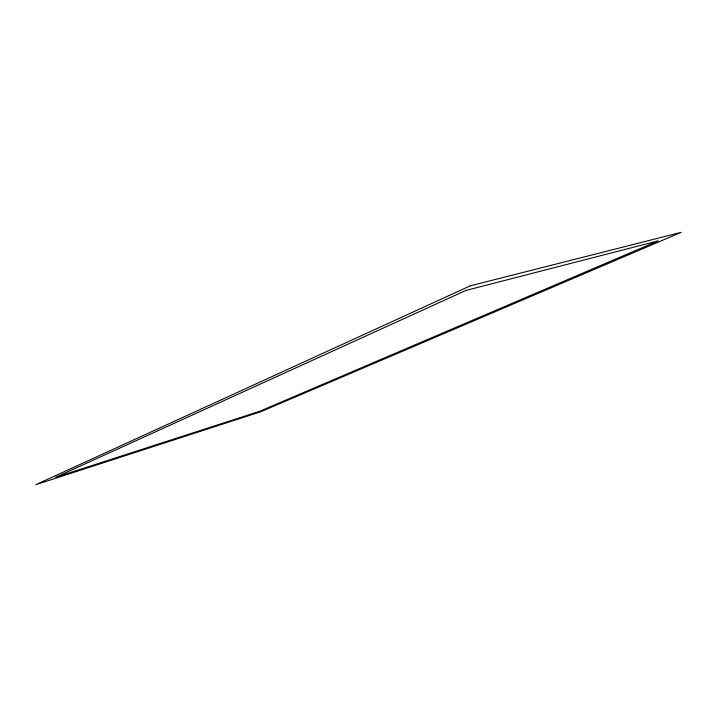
<?xml version="1.0" encoding="UTF-8"?>
<svg xmlns="http://www.w3.org/2000/svg" width="717" height="717" viewBox="0 0 717 717"><rect width="100%" height="100%" fill="white"/><g stroke="black" fill="none" stroke-linecap="round" stroke-linejoin="round"><path stroke-width="1.08" d="M470.298 285.823L35.85 484.665L260.665 411.782L681.15 232.335L470.298 285.823M465.844 290.475L55.702 477.28L259.635 411.316L658.224 240.858L465.844 290.475"/></g></svg>
